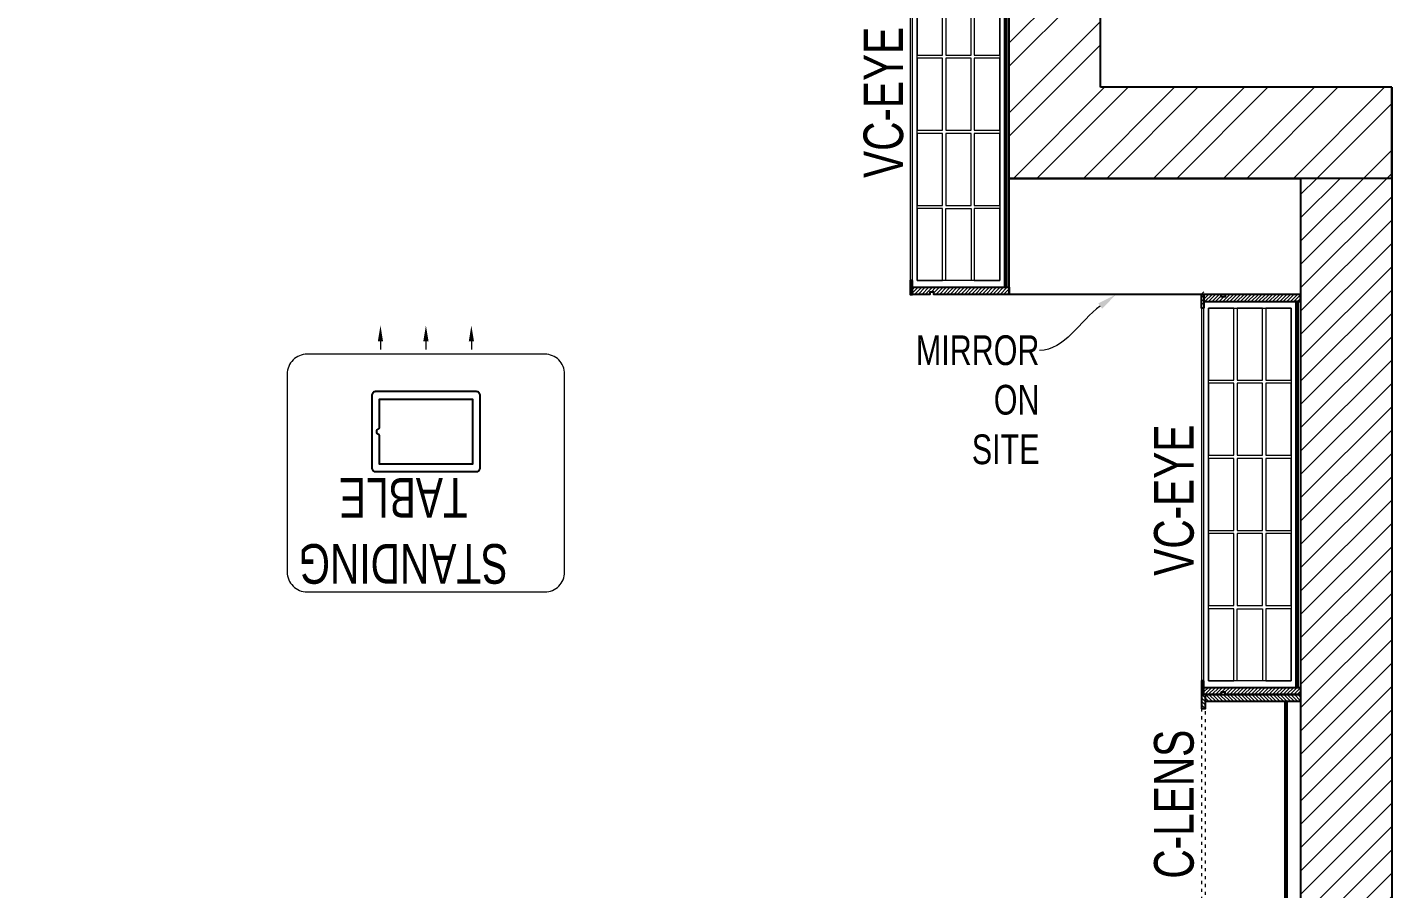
# Model space of a CAD drawing. Header units: feet. Extents: x 3145723 to 3153497, y -5725757 to -5712156.
# Drawn here: x 3150054 to 3153497, y -5718369 to -5716195 of the extents above; entities that cross this region are included whole.
import ezdxf
from ezdxf import colors
from ezdxf.entities.mleader import LeaderData, LeaderLine
from ezdxf.math import Vec2, Vec3

# ---------------------------------------------------------------- set-up
doc = ezdxf.new("R2010")
doc.units = ezdxf.units.FT
doc.header["$LTSCALE"] = 33
doc.header["$MEASUREMENT"] = 0
doc.linetypes.add('ACAD_ISO03W100', pattern=[30, 12, -18])
doc.layers.add('A-WALL', color=1, linetype='Continuous')
for name, color, linetype, lineweight in [('HIDDEN LINE', 177, 'Continuous', 0), ('LENS-DIM', 252, 'Continuous', 5), ('LENS-PARTITION', 21, 'Continuous', 25), ('LENS-TEXT', 31, 'Continuous', 5), ('LK-FF&E FLOOR', 1, 'Continuous', 9), ('LK-FF&E WALL', 1, 'Continuous', 9), ('LN-ELEVATION-1', 81, 'Continuous', 25), ('LN-ELEVATION-2', 103, 'Continuous', 20), ('LN-ELEVATION-3', 125, 'Continuous', 18), ('LN-ELEVATION-4', 145, 'Continuous', 13), ('LN-HATCH', 251, 'Continuous', 0), ('PLANO-TXT', 252, 'Continuous', 5)]:
    doc.layers.add(name, color=color, linetype=linetype, lineweight=lineweight)
doc.styles.add('LK TXT', font='GILC____.TTF', dxfattribs={"height": 100})
doc.styles.get("Standard").update_dxf_attribs({"font": 'GILC____.TTF'})
pattern_1 = [(45, (7858558.917, 3503823.203), (-4.4901280605, 4.4901280605), [])]
pattern_2 = [(45, (3990327.2935, 1709214.6916), (-4.4901280605, 4.4901280605), [])]

# ---------------------------------------------------------------- blocks, each defined once
blk = doc.blocks.new('VC HD 1010')
at = {"layer": 'LN-HATCH', "ltscale": 0.5}
h = blk.add_hatch(dxfattribs=at)
h.set_pattern_fill('ANSI31', color=256, scale=2)
h.set_pattern_definition([(45, (3761554.586, 1795022.936), (-4.490128061, 4.490128061), [])])
h.paths.add_polyline_path([(-505.2, 24), (-505.2, -166), (-499.2, -166), (-499.2, -176), (-505.2, -176), (-505.2, -220), (-487.2, -220), (-487.2, 24)])
h = blk.add_hatch(dxfattribs=at)
h.set_pattern_fill('ANSI31', color=256, scale=2)
h.set_pattern_definition(pattern_1)
h.paths.add_polyline_path([(504.8, 24), (504.8, -166), (498.8, -166), (498.8, -176), (504.8, -176), (504.8, -220), (486.8, -220), (486.8, 24)])
h = blk.add_hatch(dxfattribs=at)
h.set_pattern_fill('ANSI31', color=256, scale=2)
h.set_pattern_definition([(45, (7858741.917, 3503823.203), (-4.4901280605, 4.4901280605), [])])
h.paths.add_polyline_path([(-470.2, -220), (-470.2, -226), (-505.2, -226), (-505.2, -220)])
h = blk.add_hatch(dxfattribs=at)
h.set_pattern_fill('ANSI31', color=256, scale=2)
h.set_pattern_definition(pattern_1)
h.paths.add_polyline_path([(476.8, -220), (476.8, -226), (511.8, -226), (511.8, -220)])
at = {"layer": 'LN-ELEVATION-1', "ltscale": 0.5}
for points in [[(-505.2, 24), (-505.2, -166), (-499.2, -166), (-499.2, -176), (-505.2, -176), (-505.2, -220), (-487.2, -220), (-487.2, 24)], [(486.8, 12), (-487.2, 12), (-487.2, 18), (486.8, 18)], [(504.8, 24), (504.8, -166), (498.8, -166), (498.8, -176), (504.8, -176), (504.8, -220), (486.8, -220), (486.8, 24)], [(-470.2, -220), (-470.2, -226), (-505.2, -226), (-505.2, -220)], [(469.8, -220), (469.8, -226), (504.8, -226), (504.8, -220)]]:
    blk.add_lwpolyline(points, close=True, dxfattribs=at)
at = {"layer": 'LN-ELEVATION-2', "ltscale": 0.5}
blk.add_lwpolyline([(470.2, 0), (-470.2, 0), (-470.2, -208), (470.2, -208)], close=True, dxfattribs=at)
at = {"layer": 'LN-ELEVATION-3', "ltscale": 0.5}
for p, q in [((-487.2, 24), (486.8, 24)), ((-470.2, -220), (469.8, -220)), ((469.8, -226), (-470.2, -226))]:
    blk.add_line(p, q, dxfattribs=at)
for points in [[(-470.2, 0), (-288.5, 0), (-288.5, -64), (-470.2, -64)], [(-280.5, 0), (-98.8, 0), (-98.8, -64), (-280.5, -64)], [(-90.8, 0), (90.8, 0), (90.8, -64), (-90.8, -64)], [(98.8, 0), (280.5, 0), (280.5, -64), (98.8, -64)], [(288.5, 0), (470.2, 0), (470.2, -64), (288.5, -64)], [(-470.2, -136), (-288.5, -136), (-288.5, -72), (-470.2, -72)], [(-280.5, -72), (-98.8, -72), (-98.8, -136), (-280.5, -136)], [(-90.8, -72), (90.8, -72), (90.8, -136), (-90.8, -136)], [(98.8, -72), (280.5, -72), (280.5, -136), (98.8, -136)], [(288.5, -72), (470.2, -72), (470.2, -136), (288.5, -136)], [(-470.2, -144), (-288.5, -144), (-288.5, -208), (-470.2, -208)], [(-280.5, -144), (-98.8, -144), (-98.8, -208), (-280.5, -208)], [(-90.8, -144), (90.8, -144), (90.8, -208), (-90.8, -208)], [(98.8, -144), (280.5, -144), (280.5, -208), (98.8, -208)], [(288.5, -144), (470.2, -144), (470.2, -208), (288.5, -208)]]:
    blk.add_lwpolyline(points, close=True, dxfattribs=at)
blk = doc.blocks.new('CLENS 600')
at = {"layer": 'LN-HATCH', "ltscale": 0.5}
h = blk.add_hatch(dxfattribs=at)
h.set_pattern_fill('ANSI31', color=256, scale=2)
h.set_pattern_definition(pattern_2)
h.paths.add_polyline_path([(-600, 0), (-582, 0), (-582, -240), (-600, -240)])
h = blk.add_hatch(dxfattribs=at)
h.set_pattern_fill('ANSI31', color=256, scale=2)
h.set_pattern_definition([(45, (3975657.573, 1709214.6916), (-4.490128061, 4.490128061), [])])
h.paths.add_polyline_path([(-18, 0), (0, 0), (0, -240), (-18, -240)])
h = blk.add_hatch(dxfattribs=at)
h.set_pattern_fill('ANSI31', color=256, scale=2)
h.set_pattern_definition([(45, (3990252.2935, 1709214.6916), (-4.4901280605, 4.4901280605), [])])
h.paths.add_polyline_path([(-582, -40), (-18, -40), (-18, -34), (-582, -34)])
h = blk.add_hatch(dxfattribs=at)
h.set_pattern_fill('ANSI31', color=256, scale=2)
h.set_pattern_definition(pattern_2)
h.paths.add_polyline_path([(-600, -250), (-565, -250), (-565, -240), (-600, -240)])
h = blk.add_hatch(dxfattribs=at)
h.set_pattern_fill('ANSI31', color=256, scale=2)
h.set_pattern_definition([(45, (3990177.2935, 1709214.6916), (-4.4901280605, 4.4901280605), [])])
h.paths.add_polyline_path([(-35, -250), (0, -250), (0, -240), (-35, -240)])
at = {"layer": 'HIDDEN LINE', "linetype": 'ACAD_ISO03W100', "ltscale": 0.02}
for p, q in [((-35, -240), (-565, -240)), ((-565, -250), (-35, -250))]:
    blk.add_line(p, q, dxfattribs=at)
at = {"layer": 'LN-ELEVATION-1', "ltscale": 0.5}
for points in [[(-600, 0), (-582, 0), (-582, -240), (-600, -240)], [(-18, 0), (0, 0), (0, -240), (-18, -240)], [(-582, -40), (-18, -40), (-18, -34), (-582, -34)], [(-600, -250), (-565, -250), (-565, -240), (-600, -240)], [(-35, -250), (0, -250), (0, -240), (-35, -240)]]:
    blk.add_lwpolyline(points, close=True, dxfattribs=at)
at = {"layer": 'LN-ELEVATION-4'}
blk.add_line((-18, 0), (-582, 0), dxfattribs=at)
blk = doc.blocks.new('A$Ce9b19e40')
at = {"layer": 'LN-HATCH'}
h = blk.add_hatch(dxfattribs=at)
h.set_pattern_fill('ANSI32', color=256, scale=333, angle=180)
h.set_pattern_definition([(225, (-8075448.35, 5277294.6), (88.2999593, -88.2999593), []), (225, (-8075507.22, 5277294.6), (88.2999593, -88.2999593), [])])
h.paths.add_polyline_path([(2694.9, -7004.1), (1932.8, -7004.1), (1932.8, -7308.9), (2694.9, -7308.9)])
h.paths.add_polyline_path([(1959.6, 2267.2), (1729.6, 2267.2), (1729.6, -1314.3), (2694.9, -1314.3), (2694.9, -1084.3), (1959.6, -1084.3)])
h.paths.add_polyline_path([(1501, 3106.8), (-1166, 3106.8), (-1166, 2876.8), (1501, 2876.8)])
h.paths.add_polyline_path([(-1597.8, 3106.8), (-4696.7, 3106.8), (-4696.7, 2876.8), (-1597.8, 2876.8)])
h.paths.add_polyline_path([(-4849.1, 2267.2), (-5079.1, 2267.2), (-5079.1, -6546.8), (-4849.1, -6546.8)])
h = blk.add_hatch(dxfattribs=at)
h.set_pattern_fill('ANSI31', color=256, scale=333, angle=180)
h.set_pattern_definition([(225, (-8075448.355, 5277294.598), (29.43331977, -29.43331977), [])])
h.paths.add_polyline_path([(2694.9, -1314.3), (2464.9, -1314.3), (2464.9, -7004.1), (2694.9, -7004.1)])
at = {"layer": 'A-WALL'}
for p, q in [((1959.6, -1084.3), (1959.6, 3106.8)), ((1729.6, -1314.3), (1729.6, 2267.2)), ((2694.9, -1084.3), (1959.6, -1084.3)), ((2694.9, -1314.3), (2694.9, -1084.3)), ((2694.9, -1314.3), (1729.6, -1314.3)), ((2464.9, -1314.3), (2464.9, -7004.1)), ((2694.9, -1314.3), (2694.9, -7004.1))]:
    blk.add_line(p, q, dxfattribs=at)
blk.add_lwpolyline([(2694.9, -1084.3), (2694.9, -7004.1), (1932.8, -7004.1)], dxfattribs=at)
blk = doc.blocks.new('Standing Table 700X600')
at = {"layer": 'LN-ELEVATION-1', "linetype": 'ByBlock', "lineweight": -2}
for p, q in [((-114.7, -32.3), (-114.7, -12)), ((0, -32.3), (0, -12)), ((114.7, -32.3), (114.7, -12))]:
    blk.add_line(p, q, dxfattribs=at)
at = {"layer": 'LN-ELEVATION-1'}
for points in [[(-127.2, 94.5), (126.8, 94.5, 0.414214), (136.8, 104.5), (136.8, 286.5, 0.414214), (126.8, 296.5), (-127.2, 296.5, 0.414214), (-137.2, 286.5), (-137.2, 104.5, 0.414214)], [(117.2, 186), (117.2, 113.5), (-117.8, 113.5), (-117.8, 277.5), (117.2, 277.5), (117.2, 205, 0.327538), (118.6, 203.1, -0.733799), (118.6, 187.9, 0.327538)]]:
    blk.add_lwpolyline(points, format="xyb", close=True, dxfattribs=at)
at = {"layer": 'LN-ELEVATION-1', "linetype": 'ByBlock', "lineweight": -2}
for points in [[(-108.1, -32.3), (-121.4, -32.3), (-114.7, -72.3)], [(6.7, -32.3), (-6.7, -32.3), (0, -72.3)], [(121.4, -32.3), (108.1, -32.3), (114.7, -72.3)]]:
    blk.add_solid(points, dxfattribs=at)
at = {"layer": 'LN-ELEVATION-2'}
blk.add_lwpolyline([(-300, 0), (300, 0, 0.414214), (350, 50), (350, 550, 0.414214), (300, 600), (-300, 600, 0.414214), (-350, 550), (-350, 50, 0.414214)], format="xyb", close=True, dxfattribs=at)
at = {"layer": 'LENS-TEXT', "color": 7, "linetype": 'Continuous', "ltscale": 3, "insert": (56.8, 445.9), "char_height": 100, "width": 783.964, "attachment_point": 5, "style": 'LK TXT'}
blk.add_mtext('STANDING TABLE', dxfattribs=at)

msp = doc.modelspace()

# ---------------------------------------------------------------- linework, layer by layer
at = {"layer": 'LENS-PARTITION'}
msp.add_lwpolyline([(3152531.4, -5716576.8), (3153266.6, -5716576.8), (3153266.6, -5716869.3), (3152531.4, -5716869.3)], close=True, dxfattribs=at)

# ---------------------------------------------------------------- block references
at = {"layer": 'LENS-DIM', "color": 2}
msp.add_blockref('A$Ce9b19e40', (3150801.8, -5715262.5), dxfattribs=at)
at = {"layer": 'LK-FF&E FLOOR', "rotation": 180}
msp.add_blockref('Standing Table 700X600', (3151059.6, -5717020.3), dxfattribs=at)
at = {"layer": 'LK-FF&E WALL', "xscale": -1, "rotation": 270}
for p in [(3152507.4, -5716364.2), (3153242.6, -5717374.2)]:
    msp.add_blockref('VC HD 1010', p, dxfattribs=at)
at = {"layer": 'LK-FF&E WALL', "rotation": 270}
msp.add_blockref('CLENS 600', (3153266.6, -5718479.3), dxfattribs=at)

# ---------------------------------------------------------------- texts
at = {"layer": 'PLANO-TXT', "linetype": 'Continuous', "ltscale": 3, "char_height": 100, "width": 149.547, "attachment_point": 5, "rotation": 90, "style": 'LK TXT'}
for s, insert in [('VC-EYE', (3152214.5, -5716384.8, -23744)), ('VC-EYE', (3152947.6, -5717388.8, -23744)), ('C-LENS', (3152947.6, -5718156.1, -23744))]:
    msp.add_mtext(s, dxfattribs=dict(at, insert=insert))

# ---------------------------------------------------------------- leaders
at = {"layer": 'LENS-TEXT', "color": 0, "linetype": 'Continuous', "ltscale": 3}
ml = msp.add_multileader_mtext('Standard', dxfattribs=at)
ml.set_content('\\pxqr,t3;{\\C0;MIRROR ON SITE}', color=1)
ml.set_leader_properties(color=256, linetype='ByLayer', lineweight=-1)
ml.build(insert=Vec2(0, 0))
ml.multileader.update_dxf_attribs({"leader_type": 2, "dogleg_length": 0.36, "arrow_head_size": 50})
ctx = ml.context
ctx.base_point, ctx.char_height, ctx.arrow_head_size, ctx.landing_gap_size, ctx.plane_origin, ctx.plane_x_axis, ctx.plane_y_axis = Vec3(3152357.8, -5717011, 47488.1), 75, 50, 0.09, Vec3(3146423, -5718646.7, 47488.1), Vec3(0.999999, 0.001097), Vec3(-0.001097, 0.999999)
ctx.text_align_type = 2
notes = []
notes.append((ctx, [(1, (1, 1, 0), (3152608.1, -5717010.7, 47488.1), (-0.999999, -0.001097), 0.36, [(1, [(3152801.5, -5716869.3, 47488.1)], 0, [])])]))
ctx.mtext.insert, ctx.mtext.text_direction, ctx.mtext.rotation, ctx.mtext.width, ctx.mtext.alignment, ctx.mtext.flow_direction = Vec3(3152607.6, -5716972.7, 47488.1), Vec3(0.999999, 0.001097), 0.001097, 289.544, 3, 5
for ctx, leaders in notes:
    for number, flags, end, landing, length, lines in leaders:
        leader = LeaderData()
        leader.index, (leader.has_last_leader_line, leader.has_dogleg_vector, leader.attachment_direction) = number, flags
        leader.last_leader_point, leader.dogleg_vector, leader.dogleg_length = Vec3(end), Vec3(landing), length
        for number, points, colour, breaks in lines:
            line = LeaderLine()
            line.index, line.vertices, line.color, line.breaks = number, Vec3.list(points), colors.encode_raw_color(colour), breaks
            leader.lines.append(line)
        ctx.leaders.append(leader)

doc.saveas('drawing.dxf')
